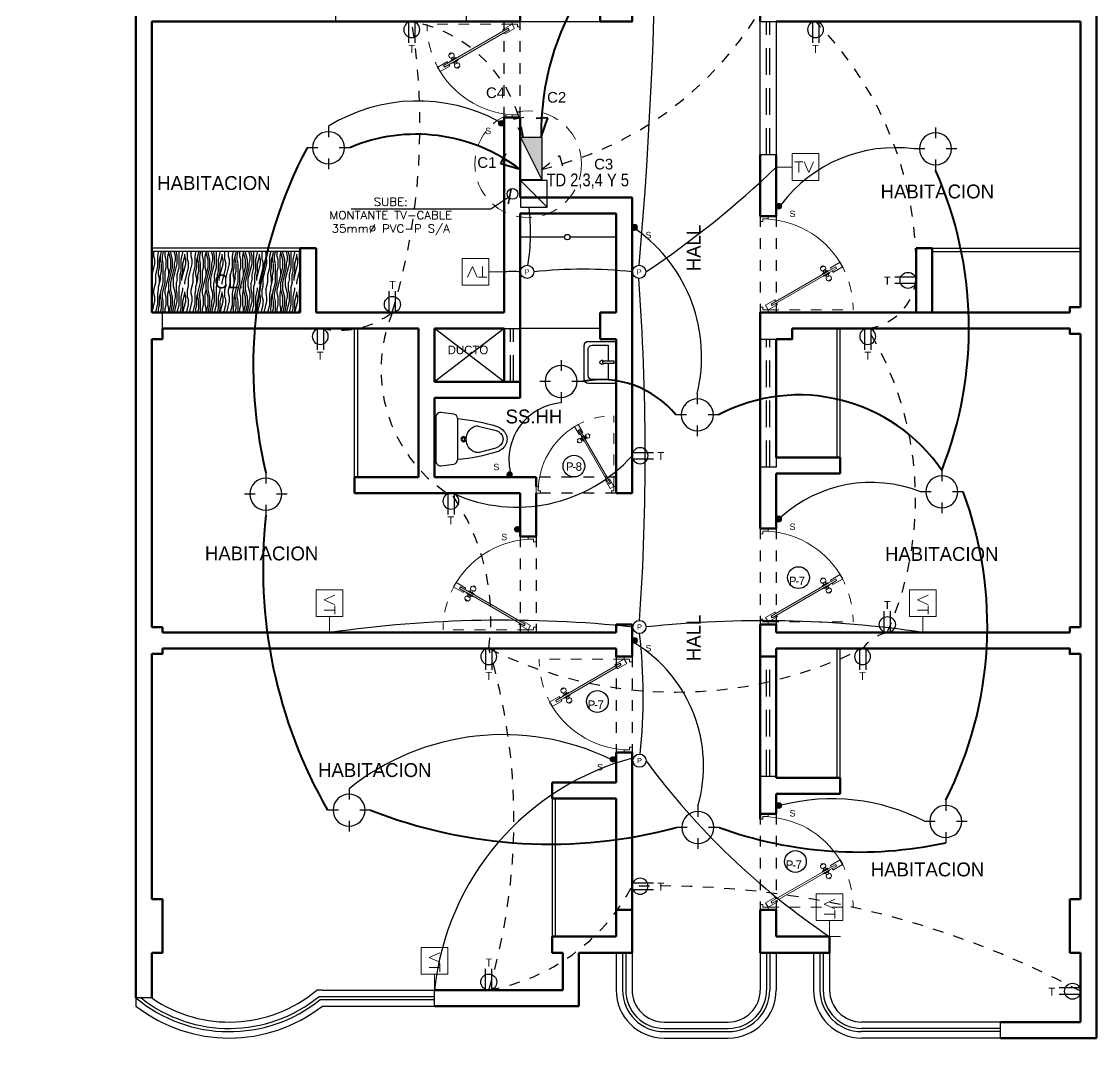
# Model space of a CAD drawing. Header units: metres. Extents: x 1996 to 3973, y 1775 to 3610.
# Drawn here: x 2238.57 to 2248.66, y 1785.43 to 1795.09 of the extents above; entities that cross this region are included whole.
import ezdxf
from ezdxf.enums import TextEntityAlignment as Align

# ---------------------------------------------------------------- set-up
doc = ezdxf.new("R2010")
doc.units = ezdxf.units.M
for name, pattern in [('ACAD_ISO07W100', [3, 0, -3]), ('HIDDEN', [0.375, 0.25, -0.125]), ('TRAZOS1', [0.15, 0.1, -0.05]), ('TRAZOS2', [0.225, 0.15, -0.075])]:
    doc.linetypes.add(name, pattern=pattern)
for name, color, linetype in [('0.1', 24, 'Continuous'), ('0.2', 2, 'Continuous'), ('CIRCUITO TV', 32, 'TV_LINE'), ('FLECHA', 1, 'Continuous'), ('MOVABLE_FURNISHINGS', 130, 'Continuous'), ('MUEBLES', 2, 'Continuous'), ('muro', 5, 'Continuous'), ('piso', 8, 'Continuous'), ('PROYECCION DE VIGA', 4, 'ACAD_ISO07W100'), ('subtitulos-cori', 3, 'Continuous'), ('TEXTO PUNTOS', 3, 'Continuous')]:
    doc.layers.add(name, color=color, linetype=linetype)
for name, color, linetype, lineweight in [('ACCESORIO', 151, 'Continuous', 25), ('Accesorios', 31, 'Continuous', 20), ('CABLE-INTERRUPTOR', 2, 'Continuous', 25), ('CABLE-LUZ', 1, 'Continuous', 40), ('CABLE-TOMACORRIENTE', 3, 'TRAZOS1', 30), ('P-SANIT', 21, 'Continuous', 18), ('puerta', 34, 'Continuous', 18), ('TEX-CORTE', 31, 'Continuous', 13), ('ventana alta', 210, 'HIDDEN', 25), ('ventana baja', 3, 'Continuous', 25)]:
    doc.layers.add(name, color=color, linetype=linetype, lineweight=lineweight)
doc.styles.add('A-0', font='swissel.ttf', dxfattribs={"height": 0.06})
doc.styles.add('A-1', font='swissel.ttf', dxfattribs={"height": 0.1})
doc.styles.add('A-2', font='swissel.ttf', dxfattribs={"height": 0.1})
doc.styles.add('ARIAL', font='arial.ttf')
doc.styles.add('CANGREJO80', font='romans.shx', dxfattribs={"width": 1.08, "height": 0.08})
doc.styles.add('huber', font='comic.ttf', dxfattribs={"height": 0.13})
doc.styles.add('R80-50', font='ROMANS.shx', dxfattribs={"width": 1.3, "height": 0.075})
doc.styles.get("Standard").update_dxf_attribs({"font": 'arial.ttf'})
doc.linetypes.add('TV_LINE', pattern='A,0.5,-0.2,["TV",Standard,S=0.1,R=0,X=-0.1,Y=-0.05],-0.25', length=0.95)
doc.dimstyles.new('1-50', dxfattribs={"dimtxt": 0.1, "dimasz": 0.1, "dimexe": 0.1, "dimexo": 0.1, "dimgap": 0.1, "dimtad": 2, "dimzin": 1, "dimdsep": 46, "dimtxsty": 'R80-50', "dimblk": 'ARCHTICK', "dimcen": 0.09, "dimdle": 0.1, "dimclrd": 256, "dimclre": 256, "dimclrt": 3, "dimaunit": 1, "dimazin": 0, "dimtfac": 1, "dimtix": 1, "dimtmove": 0, "dimatfit": 3, "dimldrblk": 'ARCHTICK', "dimfxl": 1, "dimtolj": 1, "dimtzin": 0, "dimarcsym": 0})

# ---------------------------------------------------------------- blocks, each defined once
blk = doc.blocks.new('inodoro')
at = {"layer": 'subtitulos-cori'}
for p, q in [((1585.506, 993.252), (1585.506, 993.642)), ((1585.699, 993.572), (1585.868, 993.53)), ((1585.699, 993.324), (1585.868, 993.365))]:
    blk.add_line(p, q, dxfattribs=at)
for points in [[(1585.506, 993.252, -0.375116), (1585.473, 993.214), (1585.349, 993.197, -0.414214), (1585.302, 993.245), (1585.302, 993.649, -0.414214), (1585.349, 993.697), (1585.473, 993.68, -0.374475), (1585.506, 993.642)], [(1585.876, 993.328, 0.072735), (1585.919, 993.351, 0.106053), (1585.957, 993.395, 0.126698), (1585.97, 993.447, 0.126698), (1585.957, 993.5, 0.106053), (1585.919, 993.543, 0.072735), (1585.876, 993.566, 0.075527)], [(1585.868, 993.365, 0.063348), (1585.896, 993.381, 0.106053), (1585.924, 993.413, 0.126698), (1585.933, 993.447, 0.126698), (1585.924, 993.482, 0.106053), (1585.896, 993.514, 0.063348), (1585.868, 993.53, 0.032432)]]:
    blk.add_lwpolyline(points, format="xyb", dxfattribs=at)
for radius in [0.0243, 0.0144]:
    blk.add_circle((1585.563, 993.447), radius, dxfattribs=at)
for centre, radius, start, end in [((1585.364, 991.935), 1.71, 72.5571, 85.242), ((1585.72, 993.448), 0.132, 112.0061, 248.1601), ((1585.688, 993.527), 0.0465, 75.9208, 112.0061), ((1585.361, 994.971), 1.722, 274.8314, 287.4286), ((1585.688, 993.369), 0.0465, 248.1601, 283.4542)]:
    blk.add_arc(centre, radius, start, end, dxfattribs=at)
blk = doc.blocks.new('lavatorio')
at = {"layer": 'P-SANIT', "lineweight": 25}
for p, q in [((1585.563, 994.244), (1585.302, 994.244)), ((1585.527, 994.208), (1585.375, 994.208)), ((1585.375, 994.208), (1585.375, 994.058)), ((1585.563, 993.923), (1585.563, 994.171)), ((1585.6, 993.887), (1585.6, 994.208)), ((1585.32, 994.058), (1585.417, 994.058)), ((1585.32, 994.036), (1585.32, 994.058)), ((1585.32, 994.036), (1585.417, 994.036)), ((1585.32, 994.036), (1585.417, 994.036)), ((1585.375, 994.036), (1585.375, 993.887)), ((1585.375, 993.887), (1585.527, 993.887)), ((1585.302, 993.85), (1585.563, 993.85))]:
    blk.add_line(p, q, dxfattribs=at)
for centre, radius, start, end in [((1585.527, 994.171), 0.0364, 0, 90), ((1585.563, 994.208), 0.0364, 0, 90), ((1585.434, 994.048), 0.0198, 215.0613, 148.7211), ((1585.418, 994.047), 0.0111, 260.6904, 99.3096), ((1585.527, 993.923), 0.0364, 270, 0), ((1585.563, 993.887), 0.0364, 270, 0)]:
    blk.add_arc(centre, radius, start, end, dxfattribs=at)
blk = doc.blocks.new('A$C1E0144C6')
for p, q in [((0, 0), (0.005, 0.06)), ((0.005, 0), (0, 0)), ((0.01, 0.06), (0.005, 0)), ((0.005, 0.06), (0.01, 0.06)), ((0.009, 0.014), (0.005, 0)), ((0.009, 0.014), (0.011, 0.046)), ((0.013, 0.017), (0.009, 0.014)), ((0.01, 0.06), (0.011, 0.046)), ((0.011, 0.046), (0.015, 0.042)), ((0.013, 0.017), (0.015, 0.042)), ((0.027, 0.016), (0.013, 0.017)), ((0.015, 0.042), (0.03, 0.041)), ((0.027, 0.041), (0.025, 0.016)), ((0.03, 0.045), (0.027, 0.011)), ((0.064, 0.007), (0.067, 0.042)), ((0.065, 0.019), (0.073, 0.018)), ((0.074, 0.03), (0.066, 0.031)), ((0.073, 0.018), (0.074, 0.03))]:
    blk.add_line(p, q)
for centre, start, end in [((0.047, 0.029), 221.3972, 308.6028), ((0.047, 0.024), 41.3972, 128.6028)]:
    blk.add_arc(centre, 0.0272, start, end)
blk = doc.blocks.new('p-0.9')
at = {"linetype": 'ACAD_ISO07W100', "ltscale": 0.005}
blk.add_line((0.025, 0.075), (0.025, 0.871), dxfattribs=at)
at = {"linetype": 'Continuous'}
for p, q in [((0.372, 0.647), (0.412, 0.716)), ((0.426, 0.77), (0.374, 0.68)), ((0.387, 0.638), (0.427, 0.707)), ((0.412, 0.716), (0.427, 0.707)), ((0.417, 0.659), (0.469, 0.749)), ((0.469, 0.749), (0.428, 0.773)), ((0.063, 0.111), (0.362, 0.628)), ((0.078, 0.102), (0.377, 0.62)), ((0.362, 0.628), (0.372, 0.647)), ((0.376, 0.683), (0.389, 0.675)), ((0.377, 0.62), (0.387, 0.638)), ((0.404, 0.666), (0.417, 0.659)), ((0.025, 0.075), (0.075, 0.162)), ((0.063, 0.111), (0.078, 0.102)), ((0.116, 0.138), (0.066, 0.051)), ((0.075, 0.162), (0.088, 0.154)), ((0.103, 0.145), (0.116, 0.138)), ((0, 0.075), (0.025, 0.075)), ((0, 0), (0, 0.075)), ((0.05, 0), (0, 0)), ((0.066, 0.051), (0.025, 0.075)), ((0.025, 0.075), (0.025, 0.025)), ((0.05, 0.025), (0.025, 0.025)), ((0.05, 0.025), (0.05, 0)), ((0.85, 0.025), (0.875, 0.025)), ((0.85, 0.025), (0.85, 0)), ((0.85, 0), (0.9, 0)), ((0.875, 0.075), (0.875, 0.025)), ((0.9, 0.075), (0.875, 0.075)), ((0.9, 0), (0.9, 0.075))]:
    blk.add_line(p, q, dxfattribs=at)
at = {"linetype": 'ACAD_ISO07W100', "ltscale": 0.005}
blk.add_arc((0.027, 0.025), 0.846, 58.6142, 90.1591, dxfattribs=at)
at = {"linetype": 'Continuous'}
blk.add_arc((0.023, 0.021), 0.852, 0.2727, 58.5148, dxfattribs=at)
at = {"linetype": 'Continuous', "xscale": -1, "rotation": 325.0359534046227}
blk.add_blockref('A$C1E0144C6', (0.342, 0.594), dxfattribs=at)
at = {"linetype": 'Continuous', "extrusion": (0, 0, -1), "xscale": -1, "zscale": -1, "rotation": 25.03595340614481}
blk.add_blockref('A$C1E0144C6', (-0.357, 0.585), dxfattribs=at)
blk = doc.blocks.new('1-PUNT')
for p, q in [((0, 0.1), (0, 0.2)), ((-0.2, 0), (-0.1, 0)), ((0.1, 0), (0.2, 0)), ((0, -0.2), (0, -0.1))]:
    blk.add_line(p, q)
blk.add_circle((0, 0), 0.15)
at = {"style": 'A-0'}
blk.add_attdef('88', text='', height=0.06, dxfattribs=at).set_placement((0, 0), align=Align.MIDDLE_CENTER)
blk = doc.blocks.new('A-TD')
blk.add_hatch(color=256).paths.add_polyline_path([(0.22, 0.2), (0.02, 0.2), (0.02, -0.2)])
blk.add_line((0.22, 0.2), (0.02, -0.2))
blk.add_lwpolyline([(0.02, -0.2), (0.22, -0.2), (0.22, 0.2), (0.02, 0.2)], close=True)
blk = doc.blocks.new('A-INTERRUPTOR2')
blk.add_hatch(color=256).paths.add_polyline_path([(-0.02, 0, 1), (-0.07, 0, 1)])
blk.add_circle((-0.045, 0), 0.025)
at = {"style": 'A-0'}
blk.add_attdef('S(A,B)', text='', height=0.06, dxfattribs=at).set_placement((-0.09, 0.045), align=Align.RIGHT)
blk = doc.blocks.new('2-TM_SI')
for p, q in [((0.006, 0.03), (0.2, 0.03)), ((0.006, -0.03), (0.2, -0.03))]:
    blk.add_line(p, q)
blk.add_circle((0.075, 0), 0.075)
blk = doc.blocks.new('_ARCHTICK')
at = {"color": 0, "linetype": 'ByBlock', "ltscale": 0.25, "const_width": 0.15}
blk.add_lwpolyline([(-0.5, -0.5), (0.5, 0.5)], dxfattribs=at)
blk = doc.blocks.new('A-CAJA_PASO')
blk.add_circle((0, -0.075), 0.075)
at = {"style": 'A-0'}
blk.add_text('P', height=0.06, dxfattribs=at).set_placement((0, -0.075), align=Align.MIDDLE_CENTER)
blk = doc.blocks.new('TV1')
at = {"layer": 'Accesorios'}
for p, q in [((0, -0.102), (0, 0.102)), ((0.15, 0), (0, 0))]:
    blk.add_line(p, q, dxfattribs=at)
blk.add_lwpolyline([(0.15, -0.125), (0.4, -0.125), (0.4, 0.125), (0.15, 0.125)], close=True, dxfattribs=at)
at = {"layer": 'Accesorios', "style": 'R80-50', "width": 1.3}
blk.add_text('TV', height=0.1, dxfattribs=at).set_placement((0.166, -0.051))

msp = doc.modelspace()

# ---------------------------------------------------------------- hatches: boundary and pattern name
h = msp.add_hatch(color=6)
h.dxf.hatch_style = 1
h.set_gradient(color1=(255, 0, 255), color2=(255, 51, 255), one_color=1, tint=0.6, name='CYLINDER')
h.paths.add_polyline_path([(2268.549, 1775.019), (2268.549, 1805.639), (2228.483, 1805.639), (2228.483, 1775.019)])
h.paths.add_polyline_path([(2268.444, 1775.128), (2268.444, 1805.534), (2228.587, 1805.534), (2228.587, 1775.128)], flags=16)
h = msp.add_hatch()
h.set_pattern_fill('PANEL', color=30, scale=0.35, angle=90, pattern_type=2)
h.set_pattern_definition([(90, (244.7859, -52.59), (-0.35, 2e-17), [0.07, -0.105, 0.035, -0.14]), (90, (244.77716, -52.345), (-0.35, 2e-17), [0.07, -0.28]), (90, (244.75966, -52.38), (-0.35, 2e-17), [0.035, -0.315]), (90, (244.7509, -52.5725), (-0.35, 2e-17), [0.0175, -0.245, 0.0175, -0.07]), (90, (244.7334, -52.45), (-0.35, 2e-17), [0.07, -0.105, 0.0175, -0.1575]), (90, (244.72466, -52.5375), (-0.35, 2e-17), [0.0525, -0.2975]), (90, (244.7159, -52.45), (-0.35, 2e-17), [0.105, -0.245]), (90, (244.70716, -52.555), (-0.35, 2e-17), [0.07, -0.28]), (90, (244.6984, -52.415), (-0.35, 2e-17), [0.175, -0.175]), (90, (244.6809, -52.52), (-0.35, 2e-17), [0.035, -0.105, 0.07, -0.14]), (90, (244.67216, -52.275), (-0.35, 2e-17), [0.07, -0.28]), (90, (244.6634, -52.345), (-0.35, 2e-17), [0.035, -0.315]), (90, (244.65466, -52.415), (-0.35, 2e-17), [0.035, -0.315]), (90, (244.6459, -52.59), (-0.35, 2e-17), [0.07, -0.28]), (90, (244.63716, -52.415), (-0.35, 2e-17), [0.07, -0.28]), (90, (244.61966, -52.415), (-0.35, 2e-17), [0.07, -0.07, 0.07, -0.14]), (90, (244.60216, -52.485), (-0.35, 2e-17), [0.035, -0.175, 0.07, -0.07]), (90, (244.5934, -52.415), (-0.35, 2e-17), [0.105, -0.245]), (90, (244.5759, -52.415), (-0.35, 2e-17), [0.07, -0.28]), (90, (244.56716, -52.555), (-0.35, 2e-17), [0.105, -0.14, 0.035, -0.07]), (90, (244.54966, -52.555), (-0.35, 2e-17), [0.175, -0.175]), (90, (244.5409, -52.345), (-0.35, 2e-17), [0.035, -0.315]), (90, (244.53216, -52.45), (-0.35, 2e-17), [0.07, -0.28]), (90, (244.5234, -52.52), (-0.35, 2e-17), [0.035, -0.14, 0.035, -0.14]), (90, (244.51466, -52.555), (-0.35, 2e-17), [0.035, -0.105, 0.07, -0.14]), (90, (244.5059, -52.485), (-0.35, 2e-17), [0.035, -0.175, 0.035, -0.105]), (90, (244.49716, -52.415), (-0.35, 2e-17), [0.105, -0.245]), (90, (244.47966, -52.555), (-0.35, 2e-17), [0.07, -0.28]), (90, (244.4709, -52.38), (-0.35, 2e-17), [0.035, -0.315]), (90, (244.46216, -52.31), (-0.35, 2e-17), [0.035, -0.315]), (104.0362435, (244.75966, -52.345), (1e-11, 0.35), [0.03605, -1.407036934]), (104.0362435, (244.68091, -52.31), (1e-11, 0.35), [0.03605, -1.407036934]), (104.0362435, (244.47091, -52.345), (1e-11, 0.35), [0.03605, -1.407036934]), (104.0362435, (244.60216, -52.45), (1e-11, 0.35), [0.03605, -1.407036934]), (104.0362435, (244.54966, -52.38), (1e-11, 0.35), [0.03605, -1.407036934]), (104.0362435, (244.57591, -52.345), (1e-11, 0.35), [0.03605, -1.407036934]), (104.0362435, (244.51466, -52.52), (1e-11, 0.35), [0.03605, -1.407036934]), (104.0362435, (244.53216, -52.38), (1e-11, 0.35), [0.03605, -1.407036934]), (104.0362435, (244.66341, -52.31), (1e-11, 0.35), [0.0721, -1.370986934]), (104.0362435, (244.63716, -52.345), (1e-11, 0.35), [0.0721, -1.370986934]), (104.0362435, (244.61966, -52.345), (1e-11, 0.35), [0.0721, -1.370986934]), (255.9637565, (244.73341, -52.45), (1e-11, -0.35), [0.03605, -0.0721, 0.03605, -1.298886934]), (255.9637565, (244.68091, -52.52), (1e-11, -0.35), [0.03605, -1.407036934]), (255.9637565, (244.52341, -52.52), (1e-11, -0.35), [0.0721, -1.370986934]), (284.0362435, (244.77716, -52.345), (-1e-11, -0.35), [0.03605, -1.407036934]), (75.9637565, (244.77716, -52.275), (-1e-11, 0.35), [0.03605, -1.407036934]), (75.9637565, (244.65466, -52.38), (-1e-11, 0.35), [0.03605, -1.407036934]), (75.9637565, (244.59341, -52.31), (-1e-11, 0.35), [0.03605, -1.407036934]), (75.9637565, (244.56716, -52.45), (-1e-11, 0.35), [0.03605, -1.407036934]), (75.9637565, (244.52341, -52.485), (-1e-11, 0.35), [0.03605, -1.407036934]), (75.9637565, (244.50591, -52.45), (-1e-11, 0.35), [0.03605, -1.407036934]), (75.9637565, (244.56716, -52.45), (-1e-11, 0.35), [0.03605, -1.407036934]), (75.9637565, (244.51466, -52.345), (-1e-11, 0.35), [0.1442, -1.298886934]), (75.9637565, (244.75091, -52.555), (-1e-11, 0.35), [0.1442, -1.298886934]), (75.9637565, (244.72466, -52.52), (-1e-11, 0.35), [0.1442, -1.298886934]), (75.9637565, (244.70716, -52.485), (-1e-11, 0.35), [0.03605, -0.0721, 0.0721, -1.262836934]), (75.9637565, (244.68091, -52.485), (-1e-11, 0.35), [0.0721, -0.0721, 0.0721, -1.226786934]), (75.9637565, (244.64591, -52.52), (-1e-11, 0.35), [0.1442, -1.298886934]), (75.9637565, (244.61966, -52.555), (-1e-11, 0.35), [0.1442, -1.298886934]), (75.9637565, (244.60216, -52.555), (-1e-11, 0.35), [0.1442, -1.298886934]), (75.9637565, (244.49716, -52.31), (-1e-11, 0.35), [0.03605, -1.407036934]), (75.9637675, (244.46216, -52.275), (-6.72e-08, 0.35), [0.0721, -1.370986934]), (75.9637675, (244.47966, -52.485), (-6.72e-08, 0.35), [0.0721, -1.370986934]), (75.9637575, (244.78591, -52.52), (-6e-09, 0.35), [0.1442, -1.298886934]), (75.9637575, (244.54091, -52.31), (-6e-09, 0.35), [0.10815, -1.334936934]), (75.9637575, (244.56716, -52.275), (-6e-09, 0.35), [0.2163, -1.226786934])])
h.paths.add_polyline_path([(2241.183, 1792.934), (2239.792, 1792.934), (2239.792, 1792.364), (2241.183, 1792.364)])

# ---------------------------------------------------------------- linework, layer by layer
for p, q in [((2239.892, 1792.214), (2239.892, 1792.364)), ((2239.792, 1785.94), (2239.792, 1785.94))]:
    msp.add_line(p, q)
at = {"color": 234}
for p, q in [((2244.202, 1786.364), (2244.202, 1786.014)), ((2244.232, 1786.364), (2244.232, 1786.014)), ((2245.552, 1786.364), (2245.552, 1786.014)), ((2245.582, 1786.364), (2245.582, 1786.014)), ((2246.052, 1786.364), (2246.052, 1786.014)), ((2246.082, 1786.364), (2246.082, 1786.014)), ((2241.36, 1785.954), (2242.442, 1785.954)), ((2241.371, 1785.924), (2242.442, 1785.924)), ((2244.592, 1785.654), (2245.192, 1785.654)), ((2247.742, 1785.654), (2246.442, 1785.654)), ((2244.592, 1785.624), (2245.192, 1785.624)), ((2247.742, 1785.624), (2246.442, 1785.624))]:
    msp.add_line(p, q, dxfattribs=at)
msp.add_arc((2243.213, 1791.989), 1.45, 246.0821, 318.1021)
for centre, radius, start, end in [((2240.517, 1786.989), 1.335, 231.7981, 309.166), ((2244.592, 1786.014), 0.39, 180, 270), ((2244.592, 1786.014), 0.36, 180, 270), ((2245.192, 1786.014), 0.39, 270, 0), ((2245.192, 1786.014), 0.36, 270, 0), ((2246.442, 1786.014), 0.39, 180, 270), ((2246.442, 1786.014), 0.36, 180, 270), ((2240.517, 1786.989), 1.365, 230.2254, 308.7159)]:
    msp.add_arc(centre, radius, start, end, dxfattribs=at)
at = {"layer": '0.1'}
for p, q in [((2243.66, 1793.069), (2243.242, 1793.069)), ((2244.142, 1793.069), (2243.71, 1793.069))]:
    msp.add_line(p, q, dxfattribs=at)
msp.add_circle((2243.685, 1793.069), 0.025, dxfattribs=at)
at = {"layer": '0.2'}
msp.add_line((2243.992, 1792.214), (2243.242, 1792.214), dxfattribs=at)
at = {"layer": 'CABLE-INTERRUPTOR'}
for centre, radius, start, end in [((2242.283, 1792.754), 1.591, 61.3125, 121.7264), ((2246.756, 1792.569), 1.338, 82.3625, 143.0164), ((2243.476, 1791.947), 1.467, 346.4579, 54.3505), ((2243.673, 1790.983), 0.535, 94.9926, 192.6208), ((2246.532, 1789.505), 1.265, 68.6179, 132.0257), ((2243.612, 1788.114), 1.349, 343.7841, 58.4979), ((2243.084, 1786.097), 2.31, 64.1867, 128.6957), ((2246.166, 1785.932), 1.874, 62.5353, 104.6385)]:
    msp.add_arc(centre, radius, start, end, dxfattribs=at)
at = {"layer": 'CABLE-LUZ'}
for p, q in [((2243.504, 1794.186), (2243.393, 1794.18)), ((2243.439, 1794.005), (2243.504, 1794.186)), ((2243.061, 1793.756), (2243.11, 1793.852)), ((2243.242, 1793.704), (2243.061, 1793.756))]:
    msp.add_line(p, q, dxfattribs=at)
for centre, radius, start, end in [((2245.963, 1794.037), 2.524, 114.4312, 180.7478), ((2242.269, 1792.431), 1.602, 52.5945, 112.8569), ((2245.117, 1791.869), 4.374, 152.2304, 193.3302), ((2243.799, 1792.218), 3.648, 338.5335, 23.8993), ((2244.003, 1790.828), 0.906, 39.4659, 101.2859), ((2245.857, 1789.974), 1.616, 34.2036, 117.8329), ((2244.013, 1789.425), 3.607, 333.1115, 20.4014), ((2245.385, 1789.968), 4.551, 173.7836, 209.8949), ((2243.521, 1791.97), 4.589, 248.5107, 284.9951), ((2246.416, 1791.141), 3.834, 250.0511, 282.2525)]:
    msp.add_arc(centre, radius, start, end, dxfattribs=at)
at = {"layer": 'CABLE-TOMACORRIENTE'}
for p, q in [((2243.18, 1794.175), (2243.296, 1794.197)), ((2243.274, 1794.005), (2243.18, 1794.175)), ((2243.442, 1793.704), (2243.611, 1793.834)), ((2243.611, 1793.834), (2243.649, 1793.708))]:
    msp.add_line(p, q, dxfattribs=at)
for centre, radius, start, end in [((2242.705, 1796.873), 3.254, 283.1027, 328.7323), ((2236.216, 1794.123), 6.089, 343.2073, 9.1257), ((2241.991, 1793.814), 1.297, 8.4496, 79.4724), ((2243.665, 1792.784), 3.289, 357.9126, 44.4959), ((2246.443, 1792.724), 0.512, 276.2513, 353.3405), ((2241.547, 1793.016), 0.821, 257.6444, 307.4301), ((2243.335, 1791.829), 1.396, 157.4387, 236.5499), ((2243.874, 1790.613), 3.074, 336.0293, 31.3808), ((2240.955, 1789.501), 2.014, 351.8177, 35.4884), ((2246.777, 1788.965), 0.41, 103.2582, 142.5714), ((2237.638, 1787.614), 5.547, 343.235, 16.765), ((2244.7, 1792.765), 3.96, 243.7512, 296.2488), ((2242.628, 1787.872), 1.885, 279.8017, 331.9916), ((2244.535, 1778.562), 8.428, 61.9912, 91.6503)]:
    msp.add_arc(centre, radius, start, end, dxfattribs=at)
at = {"layer": 'CIRCUITO TV', "ltscale": 0.75}
msp.add_line((2243.247, 1793.599), (2243.497, 1793.349), dxfattribs=at)
msp.add_lwpolyline([(2243.497, 1793.599), (2243.247, 1793.599), (2243.247, 1793.349), (2243.497, 1793.349)], close=True, dxfattribs=at)
msp.add_circle((2243.172, 1793.474), 0.05, dxfattribs=at)
for centre, radius, start, end in [((2201.55, 1796.534), 42.97, 355.0227, 4.9373), ((2239.59, 1800.007), 8.723, 303.6238, 313.9388), ((2241.414, 1793.114), 1.927, 350.7831, 7.0204), ((2243.172, 1792.247), 0.501, 81.8806, 98.1194), ((2243.833, 1788.326), 4.442, 84.0149, 95.9851), ((2221.598, 1791.026), 22.817, 356.11, 4.1613), ((2243.09, 1777.908), 11.571, 83.9987, 98.1046), ((2245.516, 1779.239), 10.236, 81.5661, 96.1306), ((2239.385, 1788.772), 5.011, 353.7293, 6.6771), ((2244.944, 1785.757), 2.515, 104.7191, 174.13), ((2250.04, 1792.3), 6.977, 216.3731, 236.0325)]:
    msp.add_arc(centre, radius, start, end, dxfattribs=at)
at = {"layer": 'MOVABLE_FURNISHINGS', "color": 0}
for centre in [(2243.747, 1790.924), (2245.851, 1789.878), (2243.967, 1788.718), (2245.822, 1787.218)]:
    msp.add_circle(centre, 0.102, dxfattribs=at)
at = {"layer": 'MUEBLES', "color": 216}
for p, q in [((2241.183, 1792.964), (2239.792, 1792.964)), ((2241.183, 1792.934), (2239.792, 1792.934)), ((2247.102, 1792.964), (2248.492, 1792.964)), ((2247.102, 1792.934), (2248.492, 1792.934)), ((2241.692, 1790.82), (2241.692, 1792.214)), ((2241.722, 1790.82), (2241.722, 1792.214)), ((2246.212, 1791.003), (2246.212, 1792.214)), ((2246.242, 1791.003), (2246.242, 1792.214)), ((2246.212, 1788.003), (2246.212, 1789.214)), ((2246.242, 1788.003), (2246.242, 1789.214)), ((2243.542, 1787.808), (2243.542, 1786.514)), ((2243.572, 1787.808), (2243.572, 1786.514))]:
    msp.add_line(p, q, dxfattribs=at)
at = {"layer": 'muro', "lineweight": 60}
for p, q in [((2239.642, 1786.364), (2239.642, 1802.564)), ((2248.642, 1802.564), (2248.642, 1786.364)), ((2245.492, 1795.089), (2245.492, 1795.339)), ((2243.242, 1795.089), (2243.242, 1795.239)), ((2239.642, 1794.789), (2239.642, 1795.039)), ((2243.092, 1795.089), (2239.792, 1795.089)), ((2239.792, 1792.364), (2239.792, 1795.089)), ((2243.242, 1795.089), (2243.092, 1795.089)), ((2245.642, 1795.089), (2248.492, 1795.089)), ((2248.492, 1795.089), (2248.492, 1792.414)), ((2248.642, 1795.039), (2248.642, 1794.789)), ((2243.092, 1794.189), (2243.092, 1792.364)), ((2243.242, 1794.189), (2243.092, 1794.189)), ((2243.242, 1794.189), (2243.242, 1793.439)), ((2245.492, 1793.264), (2245.492, 1793.839)), ((2245.642, 1793.264), (2245.642, 1793.839)), ((2244.292, 1793.439), (2243.242, 1793.439)), ((2244.292, 1792.364), (2244.292, 1793.439)), ((2243.242, 1793.289), (2243.242, 1791.564)), ((2244.142, 1793.289), (2243.242, 1793.289)), ((2244.142, 1792.364), (2244.142, 1793.289)), ((2245.492, 1793.264), (2245.642, 1793.264)), ((2241.333, 1792.964), (2241.183, 1792.964)), ((2241.183, 1792.964), (2241.183, 1792.364)), ((2241.333, 1792.364), (2241.333, 1792.964)), ((2246.952, 1792.364), (2246.952, 1792.964)), ((2246.952, 1792.964), (2247.102, 1792.964)), ((2247.102, 1792.964), (2247.102, 1792.364)), ((2241.183, 1792.364), (2239.792, 1792.364)), ((2241.183, 1792.364), (2239.792, 1792.364)), ((2243.092, 1792.364), (2241.333, 1792.364)), ((2243.092, 1792.364), (2241.333, 1792.364)), ((2243.242, 1792.364), (2243.242, 1792.364)), ((2243.992, 1792.364), (2244.142, 1792.364)), ((2243.992, 1792.114), (2243.992, 1792.364)), ((2244.292, 1792.364), (2244.292, 1790.67)), ((2248.392, 1792.364), (2245.492, 1792.364)), ((2248.392, 1792.364), (2245.492, 1792.364)), ((2242.292, 1792.214), (2239.892, 1792.214)), ((2242.292, 1792.214), (2242.292, 1790.82)), ((2243.092, 1792.214), (2242.442, 1792.214)), ((2242.442, 1792.214), (2242.442, 1791.714)), ((2243.092, 1792.214), (2243.092, 1791.714)), ((2245.492, 1790.339), (2245.492, 1792.214)), ((2248.392, 1792.214), (2245.792, 1792.214)), ((2239.792, 1789.414), (2239.792, 1792.114)), ((2244.142, 1792.114), (2243.992, 1792.114)), ((2244.142, 1792.114), (2244.142, 1790.67)), ((2245.642, 1791.003), (2245.642, 1792.114)), ((2248.492, 1792.164), (2248.492, 1789.414)), ((2243.242, 1791.714), (2242.442, 1791.714)), ((2243.242, 1791.564), (2242.442, 1791.564)), ((2242.442, 1791.564), (2242.442, 1790.82)), ((2245.642, 1791.003), (2246.242, 1791.003)), ((2246.242, 1790.853), (2246.242, 1791.003)), ((2241.692, 1790.67), (2241.692, 1790.82)), ((2241.692, 1790.82), (2242.292, 1790.82)), ((2242.442, 1790.82), (2243.392, 1790.82)), ((2243.392, 1790.733), (2243.392, 1790.82)), ((2245.642, 1790.339), (2245.642, 1790.853)), ((2245.642, 1790.853), (2246.242, 1790.853)), ((2242.292, 1790.67), (2241.692, 1790.67)), ((2242.292, 1790.67), (2243.242, 1790.67)), ((2243.242, 1790.67), (2243.242, 1790.264)), ((2243.392, 1790.67), (2243.392, 1790.264)), ((2244.142, 1790.67), (2244.292, 1790.67)), ((2245.492, 1790.339), (2245.642, 1790.339)), ((2248.642, 1786.364), (2248.642, 1790.364)), ((2243.392, 1790.264), (2243.242, 1790.264)), ((2239.892, 1789.414), (2239.792, 1789.414)), ((2243.242, 1789.364), (2239.892, 1789.364)), ((2244.142, 1789.364), (2243.242, 1789.364)), ((2244.292, 1789.364), (2244.292, 1789.214)), ((2245.642, 1789.364), (2248.392, 1789.364)), ((2244.142, 1789.214), (2239.892, 1789.214)), ((2245.492, 1789.214), (2245.492, 1787.614)), ((2245.642, 1789.214), (2245.642, 1788.003)), ((2245.642, 1789.214), (2248.392, 1789.214)), ((2239.792, 1786.864), (2239.792, 1789.164)), ((2248.492, 1789.164), (2248.492, 1786.864)), ((2244.142, 1788.239), (2244.142, 1787.958)), ((2244.292, 1788.239), (2244.142, 1788.239)), ((2244.292, 1788.239), (2244.292, 1786.364)), ((2245.642, 1788.003), (2246.242, 1788.003)), ((2246.242, 1787.853), (2246.242, 1788.003)), ((2244.142, 1787.958), (2243.542, 1787.958)), ((2243.542, 1787.958), (2243.542, 1787.808)), ((2244.142, 1787.808), (2243.542, 1787.808)), ((2244.142, 1787.808), (2244.142, 1786.514)), ((2245.642, 1787.853), (2245.642, 1787.664)), ((2245.642, 1787.853), (2246.242, 1787.853)), ((2245.492, 1787.664), (2245.642, 1787.664)), ((2239.792, 1786.864), (2239.892, 1786.864)), ((2239.792, 1786.864), (2239.892, 1786.864)), ((2239.892, 1786.864), (2239.892, 1786.364)), ((2239.892, 1786.864), (2239.892, 1786.364)), ((2248.392, 1786.864), (2248.492, 1786.864)), ((2248.392, 1786.364), (2248.392, 1786.864)), ((2248.392, 1786.864), (2248.492, 1786.864)), ((2248.392, 1786.364), (2248.392, 1786.864)), ((2244.142, 1786.764), (2244.292, 1786.764)), ((2244.142, 1786.514), (2244.142, 1786.764)), ((2244.142, 1786.764), (2244.292, 1786.764)), ((2244.142, 1786.514), (2244.142, 1786.764)), ((2244.292, 1786.764), (2244.292, 1786.364)), ((2244.292, 1786.764), (2244.292, 1786.364)), ((2245.492, 1786.764), (2245.642, 1786.764)), ((2245.492, 1786.364), (2245.492, 1786.764)), ((2245.492, 1786.764), (2245.642, 1786.764)), ((2245.492, 1786.364), (2245.492, 1786.764)), ((2245.642, 1786.764), (2245.642, 1786.514)), ((2245.642, 1786.764), (2245.642, 1786.514)), ((2245.492, 1786.614), (2245.492, 1786.364)), ((2245.642, 1786.614), (2245.642, 1786.514)), ((2243.542, 1786.514), (2243.642, 1786.514)), ((2243.542, 1786.364), (2243.542, 1786.514)), ((2244.142, 1786.514), (2243.642, 1786.514)), ((2246.142, 1786.514), (2245.642, 1786.514)), ((2246.142, 1786.514), (2245.642, 1786.514)), ((2246.142, 1786.514), (2246.142, 1786.364)), ((2239.642, 1786.364), (2239.642, 1785.94)), ((2239.892, 1786.364), (2239.792, 1786.364)), ((2239.792, 1786.364), (2239.792, 1785.94)), ((2239.892, 1786.364), (2239.792, 1786.364)), ((2239.892, 1786.364), (2239.792, 1786.364)), ((2243.542, 1786.364), (2243.642, 1786.364)), ((2243.642, 1786.364), (2243.642, 1786.014)), ((2243.792, 1786.364), (2243.792, 1785.864)), ((2244.142, 1786.364), (2243.792, 1786.364)), ((2244.142, 1786.364), (2244.292, 1786.364)), ((2245.642, 1786.364), (2245.492, 1786.364)), ((2246.142, 1786.364), (2245.642, 1786.364)), ((2245.642, 1786.364), (2245.642, 1786.364)), ((2248.492, 1786.364), (2248.392, 1786.364)), ((2248.492, 1786.364), (2248.492, 1785.714)), ((2248.642, 1786.364), (2248.642, 1785.564)), ((2242.442, 1786.014), (2243.642, 1786.014)), ((2243.792, 1785.864), (2242.442, 1785.864)), ((2247.742, 1785.714), (2248.492, 1785.714)), ((2247.742, 1785.564), (2248.642, 1785.564))]:
    msp.add_line(p, q, dxfattribs=at)
msp.add_lwpolyline([(2243.992, 1795.339), (2244.292, 1795.339), (2244.292, 1795.089), (2243.992, 1795.089)], close=True, dxfattribs=at)
for points in [[(2248.392, 1792.364), (2248.392, 1792.414), (2248.492, 1792.414)], [(2248.642, 1792.414), (2248.642, 1792.164)], [(2239.642, 1792.114), (2239.642, 1792.364)], [(2239.792, 1792.364), (2239.892, 1792.364)], [(2245.492, 1792.114), (2245.492, 1792.364), (2245.792, 1792.364)], [(2239.892, 1792.214), (2239.892, 1792.114), (2239.792, 1792.114)], [(2245.792, 1792.214), (2245.792, 1792.114), (2245.642, 1792.114)], [(2248.492, 1792.164), (2248.392, 1792.164), (2248.392, 1792.214)], [(2239.892, 1789.414), (2239.892, 1789.364)], [(2239.892, 1789.414), (2239.892, 1789.364)], [(2244.142, 1789.364), (2244.142, 1789.439), (2244.292, 1789.439), (2244.292, 1789.139), (2244.142, 1789.139), (2244.142, 1789.214)], [(2245.492, 1789.139), (2245.492, 1789.439), (2245.642, 1789.439)], [(2245.642, 1789.139), (2245.492, 1789.139), (2245.492, 1789.439), (2245.642, 1789.439), (2245.642, 1789.364)], [(2245.642, 1789.439), (2245.642, 1789.364)], [(2248.392, 1789.364), (2248.392, 1789.414), (2248.492, 1789.414)], [(2248.392, 1789.364), (2248.392, 1789.414), (2248.492, 1789.414)], [(2248.642, 1789.414), (2248.642, 1789.164)], [(2239.892, 1789.214), (2239.892, 1789.164), (2239.792, 1789.164)], [(2239.892, 1789.214), (2239.892, 1789.164), (2239.792, 1789.164)], [(2248.492, 1789.164), (2248.392, 1789.164), (2248.392, 1789.214)], [(2248.492, 1789.164), (2248.392, 1789.164), (2248.392, 1789.214)], [(2239.642, 1786.364), (2239.642, 1786.864)], [(2239.792, 1786.864), (2239.892, 1786.864), (2239.892, 1786.364), (2239.792, 1786.364)], [(2244.142, 1786.514), (2244.142, 1786.764), (2244.292, 1786.764), (2244.292, 1786.364), (2244.142, 1786.364)], [(2245.642, 1786.364), (2245.492, 1786.364), (2245.492, 1786.764), (2245.642, 1786.764), (2245.642, 1786.514)]]:
    msp.add_lwpolyline(points, dxfattribs=at)
at = {"layer": 'piso'}
for p, q in [((2243.092, 1791.714), (2242.442, 1792.214)), ((2243.092, 1792.214), (2242.442, 1791.714))]:
    msp.add_line(p, q, dxfattribs=at)
at = {"layer": 'PROYECCION DE VIGA', "ltscale": 0.035}
for p, q in [((2243.092, 1794.189), (2243.092, 1795.089)), ((2243.242, 1794.189), (2243.242, 1795.089)), ((2245.492, 1793.264), (2245.492, 1792.364)), ((2245.642, 1793.264), (2245.642, 1792.364)), ((2244.142, 1790.82), (2243.392, 1790.82)), ((2244.142, 1790.67), (2243.392, 1790.67)), ((2245.492, 1790.339), (2245.492, 1789.439)), ((2245.642, 1790.339), (2245.642, 1789.439)), ((2243.242, 1790.264), (2243.242, 1789.364)), ((2243.392, 1790.264), (2243.392, 1789.364)), ((2244.142, 1789.139), (2244.142, 1788.239)), ((2244.292, 1789.139), (2244.292, 1788.239)), ((2245.492, 1787.664), (2245.492, 1786.764)), ((2245.642, 1787.664), (2245.642, 1786.764))]:
    msp.add_line(p, q, dxfattribs=at)
at = {"layer": 'TEX-CORTE', "linetype": 'TRAZOS2'}
msp.add_circle((2243.318, 1793.753), 0.5, dxfattribs=at)
at = {"layer": 'ventana alta', "color": 234}
for p, q in [((2245.552, 1793.839), (2245.552, 1795.089)), ((2245.582, 1793.839), (2245.582, 1795.089)), ((2243.152, 1791.714), (2243.152, 1792.214)), ((2243.182, 1791.714), (2243.182, 1792.214)), ((2245.552, 1790.914), (2245.552, 1792.114)), ((2245.582, 1790.914), (2245.582, 1792.114)), ((2245.552, 1788.014), (2245.552, 1789.139)), ((2245.582, 1788.014), (2245.582, 1789.139))]:
    msp.add_line(p, q, dxfattribs=at)
at = {"layer": 'ventana baja', "color": 3}
for p, q in [((2243.242, 1795.089), (2243.992, 1795.089)), ((2244.142, 1786.364), (2244.142, 1786.014)), ((2244.292, 1786.364), (2244.292, 1786.014)), ((2245.492, 1786.364), (2245.492, 1786.014)), ((2245.642, 1786.364), (2245.642, 1786.014)), ((2245.992, 1786.364), (2245.992, 1786.014)), ((2246.142, 1786.364), (2246.142, 1786.014)), ((2241.392, 1786.014), (2241.339, 1786.014)), ((2241.392, 1786.014), (2242.442, 1786.014)), ((2242.442, 1785.864), (2242.442, 1786.014)), ((2239.792, 1785.94), (2239.642, 1785.94)), ((2239.642, 1785.94), (2239.642, 1785.864)), ((2241.392, 1785.864), (2242.442, 1785.864)), ((2244.142, 1785.864), (2244.142, 1785.864)), ((2244.592, 1785.714), (2245.192, 1785.714)), ((2247.742, 1785.714), (2246.442, 1785.714)), ((2247.742, 1785.564), (2247.742, 1785.714)), ((2244.592, 1785.564), (2245.192, 1785.564)), ((2247.742, 1785.564), (2246.442, 1785.564))]:
    msp.add_line(p, q, dxfattribs=at)
for points in [[(2241.517, 1795.089), (2241.517, 1795.239), (2242.737, 1795.239), (2242.737, 1795.089)], [(2245.492, 1795.089), (2245.642, 1795.089), (2245.642, 1793.839), (2245.492, 1793.839)], [(2243.092, 1792.214), (2243.242, 1792.214), (2243.242, 1791.714), (2243.092, 1791.714)], [(2245.492, 1792.114), (2245.642, 1792.114), (2245.642, 1790.914), (2245.492, 1790.914)], [(2245.492, 1789.139), (2245.642, 1789.139), (2245.642, 1788.014), (2245.492, 1788.014)]]:
    msp.add_lwpolyline(points, close=True, dxfattribs=at)
for centre, radius, start, end in [((2240.517, 1786.989), 1.275, 235.3671, 310.1154), ((2244.592, 1786.014), 0.45, 180, 270), ((2244.592, 1786.014), 0.3, 180, 270), ((2245.192, 1786.014), 0.45, 270, 0), ((2245.192, 1786.014), 0.3, 270, 0), ((2246.442, 1786.014), 0.45, 180, 270), ((2246.442, 1786.014), 0.3, 180, 270), ((2240.517, 1786.989), 1.425, 232.1395, 307.8605)]:
    msp.add_arc(centre, radius, start, end, dxfattribs=at)

# ---------------------------------------------------------------- block references
at = {"layer": 'ACCESORIO', "xscale": -1}
for name, p, rotation in [('2-TM_SI', (2242.228, 1795.089), 90), ('2-TM_SI', (2246.011, 1795.089), 90), ('1-PUNT', (2241.447, 1793.907), 90), ('1-PUNT', (2247.134, 1793.896), 90), ('2-TM_SI', (2241.371, 1792.214), 90), ('2-TM_SI', (2246.499, 1792.214), 90), ('1-PUNT', (2243.626, 1791.716), 90), ('1-PUNT', (2244.903, 1791.403), 90), ('2-TM_SI', (2244.292, 1791.021), 180), ('1-PUNT', (2240.861, 1790.661), 90), ('1-PUNT', (2247.194, 1790.683), 90), ('2-TM_SI', (2242.595, 1790.67), 90), ('2-TM_SI', (2242.949, 1789.214), 90), ('2-TM_SI', (2246.451, 1789.214), 90), ('1-PUNT', (2241.64, 1787.7), 90), ('1-PUNT', (2247.23, 1787.594), 90), ('1-PUNT', (2244.908, 1787.537), 90), ('2-TM_SI', (2244.292, 1786.987), 180)]:
    msp.add_blockref(name, p, dxfattribs=dict(at, rotation=rotation))
at = {"layer": 'ACCESORIO'}
ref = msp.add_blockref('A-INTERRUPTOR2', (2243.022, 1794.136), dxfattribs=dict(at, rotation=180))
ref.add_attrib('S(A,B)', 'S', dxfattribs={"layer": '0', "height": 0.06, "style": 'A-0'}).set_placement((2242.972, 1794.034), align=Align.RIGHT)
at = {"layer": 'ACCESORIO', "xscale": -1}
msp.add_blockref('A-TD', (2243.467, 1793.805), dxfattribs=at)
at = {"layer": 'ACCESORIO'}
ref = msp.add_blockref('A-INTERRUPTOR2', (2245.712, 1793.359), dxfattribs=dict(at, xscale=-1, rotation=180))
ref.add_attrib('S(A,B)', 'S', dxfattribs={"layer": '0', "height": 0.06, "rotation": 360, "style": 'A-0'}).set_placement((2245.823, 1793.257), align=Align.RIGHT)
ref = msp.add_blockref('A-INTERRUPTOR2', (2244.362, 1793.16), dxfattribs=dict(at, xscale=-1, rotation=180))
ref.add_attrib('S(A,B)', 'S', dxfattribs={"layer": '0', "height": 0.06, "rotation": 360, "style": 'A-0'}).set_placement((2244.473, 1793.058), align=Align.RIGHT)
for p, rotation in [((2246.952, 1792.664), 180), ((2242.046, 1792.364), 90), ((2246.683, 1789.364), 90), ((2242.949, 1786.014), 90), ((2248.493, 1786.003), 180)]:
    msp.add_blockref('2-TM_SI', p, dxfattribs=dict(at, rotation=rotation))
ref = msp.add_blockref('A-INTERRUPTOR2', (2243.099, 1790.843), dxfattribs=dict(at, xscale=-1))
ref.add_attrib('S(A,B)', 'S', dxfattribs={"layer": '0', "height": 0.06, "rotation": 360, "style": 'A-0'}).set_placement((2243.048, 1790.885), align=Align.RIGHT)
ref = msp.add_blockref('A-INTERRUPTOR2', (2245.712, 1790.428), dxfattribs=dict(at, xscale=-1, rotation=180))
ref.add_attrib('S(A,B)', 'S', dxfattribs={"layer": '0', "height": 0.06, "rotation": 360, "style": 'A-0'}).set_placement((2245.823, 1790.325), align=Align.RIGHT)
ref = msp.add_blockref('A-INTERRUPTOR2', (2243.172, 1790.331), dxfattribs=dict(at, rotation=180))
ref.add_attrib('S(A,B)', 'S', dxfattribs={"layer": '0', "height": 0.06, "style": 'A-0'}).set_placement((2243.122, 1790.229), align=Align.RIGHT)
ref = msp.add_blockref('A-INTERRUPTOR2', (2244.362, 1789.289), dxfattribs=dict(at, xscale=-1, rotation=180))
ref.add_attrib('S(A,B)', 'S', dxfattribs={"layer": '0', "height": 0.06, "rotation": 360, "style": 'A-0'}).set_placement((2244.473, 1789.187), align=Align.RIGHT)
ref = msp.add_blockref('A-INTERRUPTOR2', (2244.069, 1788.175), dxfattribs=dict(at, rotation=180))
ref.add_attrib('S(A,B)', 'S', dxfattribs={"layer": '0', "height": 0.06, "style": 'A-0'}).set_placement((2244.019, 1788.072), align=Align.RIGHT)
ref = msp.add_blockref('A-INTERRUPTOR2', (2245.712, 1787.743), dxfattribs=dict(at, xscale=-1, rotation=180))
ref.add_attrib('S(A,B)', 'S', dxfattribs={"layer": '0', "height": 0.06, "rotation": 360, "style": 'A-0'}).set_placement((2245.823, 1787.64), align=Align.RIGHT)
at = {"layer": 'Accesorios'}
msp.add_blockref('TV1', (2245.642, 1793.726), dxfattribs=at)
at = {"layer": 'Accesorios', "rotation": 180}
msp.add_blockref('TV1', (2243.101, 1792.743), dxfattribs=at)
at = {"layer": 'Accesorios', "xscale": -1, "rotation": 270.0000000000002}
for p in [(2241.458, 1789.364), (2247.017, 1789.364), (2246.142, 1786.514), (2242.442, 1786.014)]:
    msp.add_blockref('TV1', p, dxfattribs=at)
at = {"layer": 'CIRCUITO TV', "ltscale": 0.75, "xscale": 0.8249999999998181, "yscale": 0.8249999999998181, "zscale": 0.8249999999998181}
for p in [(2243.308, 1792.805), (2244.358, 1792.805), (2244.361, 1789.478), (2244.361, 1788.225)]:
    msp.add_blockref('A-CAJA_PASO', p, dxfattribs=at)
at = {"layer": 'P-SANIT', "lineweight": 25, "xscale": -1}
msp.add_blockref('lavatorio', (3829.444, 797.848), dxfattribs=at)
at = {"layer": 'P-SANIT', "lineweight": 25, "xscale": -1, "rotation": 180}
msp.add_blockref('inodoro', (657.15, 2784.623), dxfattribs=at)
at = {"layer": 'puerta', "xscale": -1}
for p, rotation in [((2243.242, 1795.089), 90), ((2245.492, 1792.364), 270), ((2245.492, 1789.439), 270), ((2244.292, 1789.139), 90), ((2245.492, 1786.764), 270)]:
    msp.add_blockref('p-0.9', p, dxfattribs=dict(at, rotation=rotation))
at = {"layer": 'puerta', "xscale": -0.8333637428362592, "yscale": 0.8333637428362592, "zscale": 0.8333637428362592}
msp.add_blockref('p-0.9', (2244.142, 1790.67), dxfattribs=at)
at = {"layer": 'puerta', "rotation": 90}
msp.add_blockref('p-0.9', (2243.392, 1789.364), dxfattribs=at)

# ---------------------------------------------------------------- texts
at = {"attachment_point": 1, "style": 'huber'}
for s, insert, char_height in [('{\\C230;HABITACION}', (2239.843, 1793.641), 0.13), ('{\\fArial Narrow Special G1|b0|i0|c2|p34;\\C3;TD 2,3,4 Y 5}', (2243.491, 1793.665), 0.12), ('{\\C230;HABITACION}', (2246.62, 1793.562), 0.13), ('{\\C230;CL.}', (2240.379, 1792.719), 0.13), ('{\\C230;DUCTO}', (2242.564, 1792.052), 0.08), ('{\\C230;SS.HH}', (2243.107, 1791.453), 0.13), ('{\\C230;HABITACION}', (2240.29, 1790.17), 0.13), ('{\\C230;HABITACION}', (2246.661, 1790.165), 0.13), ('{\\C230;HABITACION}', (2241.35, 1788.14), 0.13), ('{\\C230;HABITACION}', (2246.528, 1787.209), 0.13)]:
    msp.add_mtext(s, dxfattribs=dict(at, insert=insert, char_height=char_height))
at = {"char_height": 0.13, "attachment_point": 1, "rotation": 90, "style": 'huber'}
for insert in [(2244.804, 1792.749), (2244.804, 1789.096)]:
    msp.add_mtext('{\\C230;HALL}', dxfattribs=dict(at, insert=insert))
at = {"layer": 'MOVABLE_FURNISHINGS', "char_height": 0.08, "attachment_point": 7, "style": 'ARIAL'}
for s, insert in [('{\\fBradley Hand ITC|b0|i0|c0|p66;\\T0.75;\\C1;P-8}', (2243.672, 1790.878)), ('{\\fBradley Hand ITC|b0|i0|c0|p66;\\T0.75;\\C1;P-7}', (2245.761, 1789.808)), ('{\\fBradley Hand ITC|b0|i0|c0|p66;\\T0.75;\\C1;P-7}', (2243.876, 1788.648)), ('{\\fBradley Hand ITC|b0|i0|c0|p66;\\T0.75;\\C1;P-7}', (2245.732, 1787.148))]:
    msp.add_mtext_dynamic_manual_height_columns(s, width=0.0076, gutter_width=0.159, heights=[0], dxfattribs=dict(at, insert=insert))
at = {"layer": 'TEX-CORTE', "style": 'A-1'}
for p in [(2242.228, 1794.833), (2246.011, 1794.833), (2242.046, 1792.621), (2246.683, 1792.66), (2241.371, 1791.958), (2246.499, 1791.958), (2244.561, 1791.017), (2242.595, 1790.414), (2246.683, 1789.621), (2242.949, 1788.958), (2246.451, 1788.958), (2244.561, 1786.982), (2242.949, 1786.271), (2248.224, 1785.999)]:
    msp.add_text('T', height=0.075, dxfattribs=at).set_placement(p, align=Align.MIDDLE_CENTER)
at = {"layer": 'TEX-CORTE', "style": 'A-2'}
for s, p in [('C4', (2242.923, 1794.372)), ('C2', (2243.496, 1794.329)), ('C1', (2242.842, 1793.718)), ('C3', (2243.936, 1793.703))]:
    msp.add_text(s, height=0.1, dxfattribs=at).set_placement(p)
at = {"layer": 'TEXTO PUNTOS', "ltscale": 0.2, "insert": (2242.031, 1793.262), "char_height": 0.075, "attachment_point": 5, "style": 'CANGREJO80'}
msp.add_mtext('SUBE:\\PMONTANTE TV-CABLE\\P35mmØ PVC-P S/A', dxfattribs=at)

# ---------------------------------------------------------------- leaders
at = {"layer": 'FLECHA'}
msp.add_leader([(2243.145, 1793.449), (2242.97, 1793.33), (2241.659, 1793.33)], dimstyle='1-50', override={"dimtad": 0}, dxfattribs=at)

doc.saveas('drawing.dxf')
